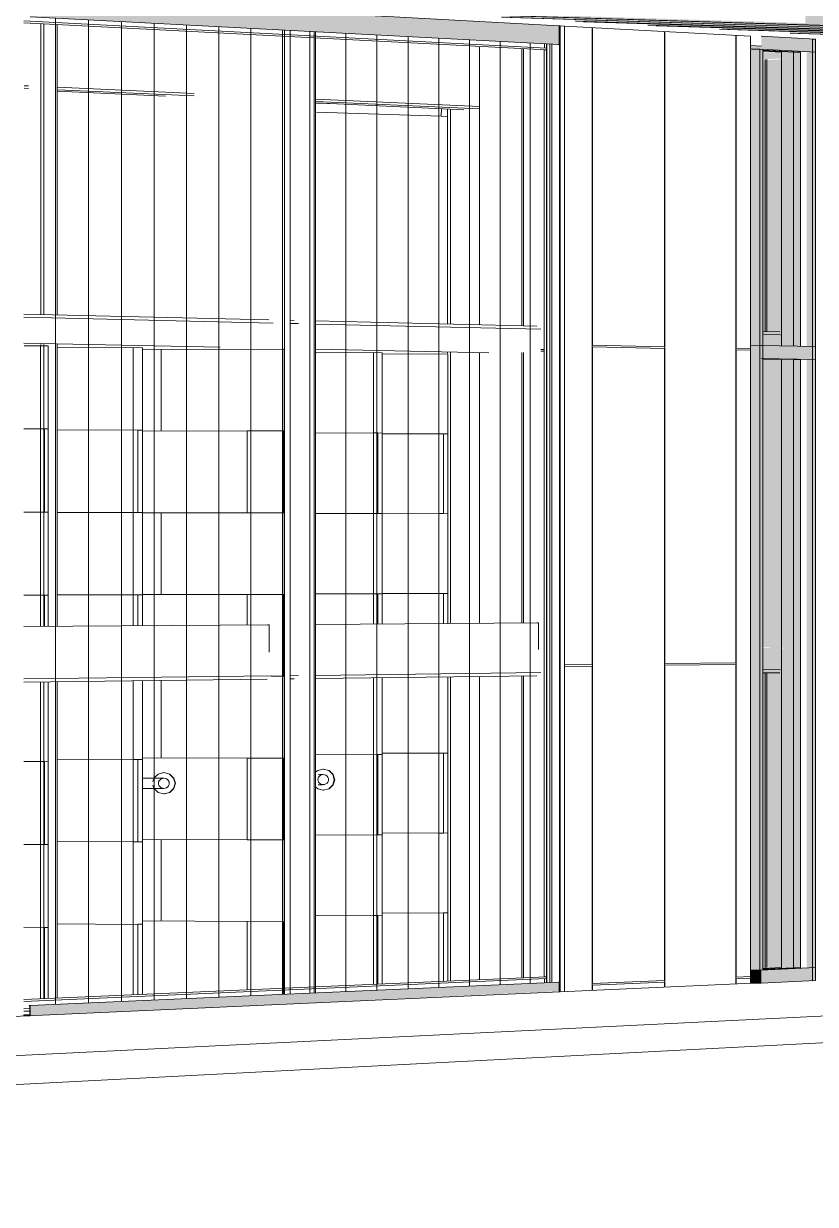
# Model space of a CAD drawing. Header units: inches. Extents: x -2804 to 58974, y -36095 to 66.
# Drawn here: x 58960.19397 to 58960.22148, y 65.97738 to 66.01842 of the extents above; entities that cross this region are included whole.
import ezdxf

# ---------------------------------------------------------------- set-up
doc = ezdxf.new("R2010")
doc.units = ezdxf.units.IN
doc.header["$MEASUREMENT"] = 0
for name, color, linetype, lineweight in [('A-CLNG', 13, 'Continuous', 13), ('A-FLOR', 192, 'Continuous', 13), ('A-GLAZ-CURT', 52, 'Continuous', 9), ('A-GLAZ-CWMG', 51, 'Continuous', 9), ('A-WALL', 113, 'Continuous', 13), ('A-WALL-PATT', 111, 'Continuous', 13), ('Conc', 7, 'Continuous', 9), ('I-WALL', 2, 'Continuous', 13), ('L-SITE-WALL', 31, 'Continuous', 13), ('Q-SPCQ', 91, 'Continuous', 9), ('S-BEAM', 12, 'Continuous', 9), ('S-COLS', 52, 'Continuous', 9)]:
    doc.layers.add(name, color=color, linetype=linetype, lineweight=lineweight)

# ---------------------------------------------------------------- blocks, each defined once
blk = doc.blocks.new('FP_58-Looking North East Copy 1')
at = {"layer": 'A-WALL-PATT', "lineweight": 9}
for p, q in [((31214.289862, 65.996148), (31214.289862, 66.018283)), ((31214.289875, 66.007244), (31214.289875, 66.018283)), ((31214.292381, 66.00719), (31214.292381, 66.018146)), ((31214.292393, 65.996177), (31214.292393, 66.018145)), ((31214.294862, 65.996205), (31214.294862, 66.01801)), ((31214.294875, 66.007136), (31214.294875, 66.01801)), ((31214.292381, 66.00719), (31214.289875, 66.007244)), ((31214.289875, 65.985052), (31214.289875, 66.007187)), ((31214.292381, 66.007133), (31214.289875, 66.007187)), ((31214.292381, 65.985164), (31214.292381, 66.007133)), ((31214.295362, 66.007125), (31214.294875, 66.007136)), ((31214.294875, 65.985275), (31214.294875, 66.007079)), ((31214.295362, 66.007069), (31214.294875, 66.007079)), ((31214.294862, 65.996205), (31214.292393, 65.996177)), ((31214.289862, 65.996148), (31214.288907, 65.996137)), ((31214.288907, 65.996079), (31214.289862, 65.99609)), ((31214.289862, 65.984994), (31214.289862, 65.99609)), ((31214.292393, 65.99612), (31214.294862, 65.996149)), ((31214.292393, 65.985107), (31214.292393, 65.99612)), ((31214.294862, 65.985218), (31214.294862, 65.996149)), ((31214.289875, 65.985052), (31214.292381, 65.985164)), ((31214.289875, 65.984995), (31214.292381, 65.985107)), ((31214.292381, 65.984936), (31214.292381, 65.985107)), ((31214.292393, 65.984936), (31214.292393, 65.985107)), ((31214.294862, 65.985048), (31214.294862, 65.985218)), ((31214.294875, 65.985275), (31214.295362, 65.985297)), ((31214.295362, 65.98524), (31214.294875, 65.985219)), ((31214.294875, 65.985049), (31214.294875, 65.985219)), ((31214.289862, 65.984821), (31214.289862, 65.984994)), ((31214.289875, 65.984822), (31214.289875, 65.984995))]:
    blk.add_line(p, q, dxfattribs=at)
blk = doc.blocks.new('FP_59-Looking North East Copy 1')
at = {"layer": 'A-WALL-PATT', "lineweight": 9}
for p, q in [((31214.287419, 66.007921), (31214.287419, 66.017553)), ((31214.28748, 66.007919), (31214.28748, 66.01755)), ((31214.287419, 65.997588), (31214.287419, 66.006989)), ((31214.28748, 65.997588), (31214.28748, 66.006989)), ((31214.288197, 66.00709), (31214.288083, 66.00709)), ((31214.288197, 66.007032), (31214.288083, 66.007032)), ((31214.287419, 65.985251), (31214.287419, 65.995745)), ((31214.28748, 65.985254), (31214.28748, 65.995746))]:
    blk.add_line(p, q, dxfattribs=at)
blk = doc.blocks.new('FP_78-Looking North East Copy 1')
at = {"layer": 'A-WALL-PATT', "lineweight": 9}
for p, q in [((31214.295877, 66.017176), (31214.295877, 66.007722)), ((31214.295937, 66.007721), (31214.295937, 66.017177)), ((31214.295877, 65.995852), (31214.295877, 65.985584)), ((31214.295937, 65.985618), (31214.295937, 65.995852))]:
    blk.add_line(p, q, dxfattribs=at)
blk = doc.blocks.new('FP_79-Looking North East Copy 1')
at = {"layer": 'A-WALL-PATT', "lineweight": 9}
for p, q in [((31214.271216, 65.984329), (31214.271216, 66.018614)), ((31214.272367, 65.98438), (31214.272367, 66.018554)), ((31214.273509, 65.984431), (31214.273509, 66.018493)), ((31214.274645, 65.984481), (31214.274645, 66.018434)), ((31214.275772, 65.984531), (31214.275772, 66.018374)), ((31214.276893, 65.984581), (31214.276893, 66.018315)), ((31214.278007, 65.98463), (31214.278007, 66.018257)), ((31214.279113, 65.984679), (31214.279113, 66.018198)), ((31214.280213, 65.984728), (31214.280213, 66.01814)), ((31214.281305, 65.984776), (31214.281305, 66.018083)), ((31214.28239, 65.984824), (31214.28239, 66.018026)), ((31214.283469, 65.984872), (31214.283469, 66.017969)), ((31214.284541, 65.98492), (31214.284541, 66.017913)), ((31214.285606, 65.984967), (31214.285606, 66.017856)), ((31214.286665, 65.985014), (31214.286665, 66.017801)), ((31214.287717, 65.98506), (31214.287717, 66.017745))]:
    blk.add_line(p, q, dxfattribs=at)
blk = doc.blocks.new('FP_82-Looking North East Copy 1')
at = {"layer": 'A-WALL-PATT', "color": 253, "lineweight": 9}
for p, q in [((31214.274892, 66.004258), (31214.274892, 66.007097)), ((31214.277885, 66.007106), (31214.277885, 66.007106)), ((31214.274251, 66.004257), (31214.277885, 66.004264)), ((31214.277885, 66.004264), (31214.279121, 66.004266)), ((31214.277885, 66.001421), (31214.277885, 66.004264)), ((31214.277885, 66.004264), (31214.277885, 66.004264)), ((31214.274251, 66.001419), (31214.277885, 66.001421)), ((31214.274892, 65.998581), (31214.274892, 66.001419)), ((31214.277885, 66.001421), (31214.279121, 66.001422)), ((31214.277885, 66.001421), (31214.277885, 66.001421)), ((31214.274251, 65.998581), (31214.277885, 65.998579)), ((31214.277885, 65.997519), (31214.277885, 65.998579)), ((31214.277885, 65.998579), (31214.279121, 65.998578)), ((31214.277885, 65.998579), (31214.277885, 65.998579)), ((31214.274892, 65.992903), (31214.274892, 65.995587)), ((31214.278721, 65.995735), (31214.279121, 65.995734)), ((31214.274251, 65.992905), (31214.277885, 65.992894)), ((31214.277885, 65.990051), (31214.277885, 65.992894)), ((31214.277885, 65.992894), (31214.279121, 65.99289)), ((31214.277885, 65.992894), (31214.277885, 65.992894)), ((31214.274251, 65.990067), (31214.277885, 65.990051)), ((31214.274892, 65.987226), (31214.274892, 65.990064)), ((31214.277885, 65.990051), (31214.279121, 65.990045)), ((31214.277885, 65.990051), (31214.277885, 65.990051)), ((31214.274251, 65.987229), (31214.277885, 65.987208)), ((31214.277885, 65.984835), (31214.277885, 65.987208)), ((31214.277885, 65.987208), (31214.279121, 65.987201)), ((31214.277885, 65.987208), (31214.277885, 65.987208))]:
    blk.add_line(p, q, dxfattribs=at)
blk = doc.blocks.new('FP_83-Looking North East Copy 1')
at = {"layer": 'A-WALL-PATT', "color": 253, "lineweight": 9}
for p, q in [((31214.279121, 66.004266), (31214.279151, 66.004266)), ((31214.279151, 66.001422), (31214.279151, 66.004266)), ((31214.279151, 66.004266), (31214.279181, 66.004266)), ((31214.279151, 66.004266), (31214.279151, 66.004266)), ((31214.279121, 66.001422), (31214.279151, 66.001422)), ((31214.279151, 66.001422), (31214.279181, 66.001422)), ((31214.279151, 66.001422), (31214.279151, 66.001422)), ((31214.279121, 65.998578), (31214.279151, 65.998578)), ((31214.279151, 65.995734), (31214.279151, 65.998578)), ((31214.279151, 65.998578), (31214.279181, 65.998578)), ((31214.279151, 65.998578), (31214.279151, 65.998578)), ((31214.279121, 65.995734), (31214.279151, 65.995734)), ((31214.279151, 65.995734), (31214.279181, 65.995734)), ((31214.279151, 65.995734), (31214.279151, 65.995734)), ((31214.279121, 65.99289), (31214.279151, 65.99289)), ((31214.279151, 65.99289), (31214.279181, 65.992891)), ((31214.279151, 65.990046), (31214.279151, 65.99289)), ((31214.279151, 65.99289), (31214.279151, 65.99289)), ((31214.279121, 65.990045), (31214.279151, 65.990046)), ((31214.279151, 65.990046), (31214.279181, 65.990047)), ((31214.279151, 65.990046), (31214.279151, 65.990046)), ((31214.279121, 65.987201), (31214.279151, 65.987202)), ((31214.279151, 65.987202), (31214.279181, 65.987203)), ((31214.279151, 65.984681), (31214.279151, 65.987202)), ((31214.279151, 65.987202), (31214.279151, 65.987202))]:
    blk.add_line(p, q, dxfattribs=at)
blk = doc.blocks.new('FP_84-Looking North East Copy 1')
at = {"layer": 'A-WALL-PATT', "color": 253, "lineweight": 9}
for p, q in [((31214.270126, 66.004334), (31214.270701, 66.004335)), ((31214.270126, 66.001445), (31214.270701, 66.001445)), ((31214.270126, 65.998555), (31214.270701, 65.998555)), ((31214.270126, 65.992776), (31214.270701, 65.992774)), ((31214.270126, 65.989887), (31214.270701, 65.989884)), ((31214.270126, 65.986997), (31214.270701, 65.986994))]:
    blk.add_line(p, q, dxfattribs=at)
blk = doc.blocks.new('FP_85-Looking North East Copy 1')
at = {"layer": 'A-WALL-PATT', "color": 253, "lineweight": 9}
for p, q in [((31214.270701, 66.004335), (31214.270833, 66.004334)), ((31214.270833, 66.001445), (31214.270833, 66.004334)), ((31214.270833, 66.004334), (31214.270966, 66.004332)), ((31214.270833, 66.004334), (31214.270833, 66.004334)), ((31214.270701, 66.001445), (31214.270833, 66.001445)), ((31214.270833, 66.001445), (31214.270966, 66.001444)), ((31214.270833, 66.001445), (31214.270833, 66.001445)), ((31214.270701, 65.998555), (31214.270833, 65.998555)), ((31214.270833, 65.998555), (31214.270966, 65.998556)), ((31214.270833, 65.997469), (31214.270833, 65.998555)), ((31214.270833, 65.998555), (31214.270833, 65.998555)), ((31214.270701, 65.992774), (31214.270833, 65.992777)), ((31214.270833, 65.992777), (31214.270966, 65.99278)), ((31214.270833, 65.989888), (31214.270833, 65.992777)), ((31214.270833, 65.992777), (31214.270833, 65.992777)), ((31214.270701, 65.989884), (31214.270833, 65.989888)), ((31214.270833, 65.989888), (31214.270966, 65.989892)), ((31214.270833, 65.989888), (31214.270833, 65.989888)), ((31214.270701, 65.986994), (31214.270833, 65.986999)), ((31214.270833, 65.986999), (31214.270966, 65.987004)), ((31214.270833, 65.984526), (31214.270833, 65.986999)), ((31214.270833, 65.986999), (31214.270833, 65.986999))]:
    blk.add_line(p, q, dxfattribs=at)
blk = doc.blocks.new('FP_86-Looking North East Copy 1')
at = {"layer": 'A-WALL-PATT', "color": 253, "lineweight": 9}
for p, q in [((31214.271292, 66.004291), (31214.27392, 66.004296)), ((31214.271292, 66.00143), (31214.27392, 66.001432)), ((31214.271292, 65.99857), (31214.27392, 65.998568)), ((31214.271292, 65.992849), (31214.27392, 65.99284)), ((31214.271292, 65.989988), (31214.27392, 65.989976)), ((31214.271292, 65.987128), (31214.27392, 65.987112))]:
    blk.add_line(p, q, dxfattribs=at)
blk = doc.blocks.new('FP_87-Looking North East Copy 1')
at = {"layer": 'A-WALL-PATT', "color": 253, "lineweight": 9}
for p, q in [((31214.27392, 66.004296), (31214.274081, 66.004294)), ((31214.274081, 66.001431), (31214.274081, 66.004294)), ((31214.274081, 66.004294), (31214.274241, 66.004292)), ((31214.274081, 66.004294), (31214.274081, 66.004294)), ((31214.27392, 66.001432), (31214.274081, 66.001431)), ((31214.274081, 66.001431), (31214.274241, 66.001431)), ((31214.274081, 66.001431), (31214.274081, 66.001431)), ((31214.27392, 65.998568), (31214.274081, 65.998569)), ((31214.274081, 65.997492), (31214.274081, 65.998569)), ((31214.274081, 65.998569), (31214.274241, 65.998569)), ((31214.274081, 65.998569), (31214.274081, 65.998569)), ((31214.27392, 65.99284), (31214.274081, 65.992843)), ((31214.274081, 65.992843), (31214.274241, 65.992847)), ((31214.274081, 65.989981), (31214.274081, 65.992843)), ((31214.274081, 65.992843), (31214.274081, 65.992843)), ((31214.27392, 65.989976), (31214.274081, 65.989981)), ((31214.274081, 65.989981), (31214.274241, 65.989985)), ((31214.274081, 65.989981), (31214.274081, 65.989981)), ((31214.27392, 65.987112), (31214.274081, 65.987118)), ((31214.274081, 65.987118), (31214.274241, 65.987124)), ((31214.274081, 65.984668), (31214.274081, 65.987118)), ((31214.274081, 65.987118), (31214.274081, 65.987118))]:
    blk.add_line(p, q, dxfattribs=at)
blk = doc.blocks.new('FP_88-Looking North East Copy 1')
at = {"layer": 'A-WALL-PATT', "color": 253, "lineweight": 9}
for p, q in [((31214.280271, 66.00419), (31214.282264, 66.004194)), ((31214.280271, 66.001397), (31214.282264, 66.001398)), ((31214.280271, 65.998603), (31214.282264, 65.998602)), ((31214.280271, 65.993017), (31214.282264, 65.99301)), ((31214.280271, 65.990223), (31214.282264, 65.990215)), ((31214.280271, 65.98743), (31214.282264, 65.987419))]:
    blk.add_line(p, q, dxfattribs=at)
blk = doc.blocks.new('FP_89-Looking North East Copy 1')
at = {"layer": 'A-WALL-PATT', "color": 253, "lineweight": 9}
for p, q in [((31214.282264, 66.004194), (31214.282418, 66.004192)), ((31214.282418, 66.001397), (31214.282418, 66.004192)), ((31214.282418, 66.004192), (31214.282571, 66.00419)), ((31214.282418, 66.004192), (31214.282418, 66.004192)), ((31214.282264, 66.001398), (31214.282418, 66.001397)), ((31214.282418, 66.001397), (31214.282571, 66.001397)), ((31214.282418, 66.001397), (31214.282418, 66.001397)), ((31214.282264, 65.998602), (31214.282418, 65.998603)), ((31214.282418, 65.997552), (31214.282418, 65.998603)), ((31214.282418, 65.998603), (31214.282571, 65.998603)), ((31214.282418, 65.998603), (31214.282418, 65.998603)), ((31214.282264, 65.99301), (31214.282418, 65.993014)), ((31214.282418, 65.993014), (31214.282571, 65.993017)), ((31214.282418, 65.990219), (31214.282418, 65.993014)), ((31214.282418, 65.993014), (31214.282418, 65.993014)), ((31214.282264, 65.990215), (31214.282418, 65.990219)), ((31214.282418, 65.990219), (31214.282571, 65.990223)), ((31214.282418, 65.990219), (31214.282418, 65.990219)), ((31214.282264, 65.987419), (31214.282418, 65.987424)), ((31214.282418, 65.987424), (31214.282571, 65.98743)), ((31214.282418, 65.985032), (31214.282418, 65.987424)), ((31214.282418, 65.987424), (31214.282418, 65.987424))]:
    blk.add_line(p, q, dxfattribs=at)
blk = doc.blocks.new('FP_90-Looking North East Copy 1')
at = {"layer": 'A-WALL-PATT', "color": 253, "lineweight": 9}
for p, q in [((31214.282578, 66.004162), (31214.284545, 66.004166)), ((31214.282578, 66.001387), (31214.284545, 66.001389)), ((31214.282578, 65.998613), (31214.284545, 65.998611)), ((31214.282578, 65.993063), (31214.284545, 65.993057)), ((31214.282578, 65.990288), (31214.284545, 65.99028)), ((31214.282578, 65.987514), (31214.284545, 65.987502))]:
    blk.add_line(p, q, dxfattribs=at)
blk = doc.blocks.new('FP_91-Looking North East Copy 1')
at = {"layer": 'A-WALL-PATT', "color": 253, "lineweight": 9}
for p, q in [((31214.284545, 66.004166), (31214.284696, 66.004164)), ((31214.284696, 66.001388), (31214.284696, 66.004164)), ((31214.284696, 66.004164), (31214.284847, 66.004162)), ((31214.284696, 66.004164), (31214.284696, 66.004164)), ((31214.284545, 66.001389), (31214.284696, 66.001388)), ((31214.284696, 66.001388), (31214.284847, 66.001387)), ((31214.284696, 66.001388), (31214.284696, 66.001388)), ((31214.284545, 65.998611), (31214.284696, 65.998612)), ((31214.284696, 65.998612), (31214.284847, 65.998613)), ((31214.284696, 65.997568), (31214.284696, 65.998612)), ((31214.284696, 65.998612), (31214.284696, 65.998612)), ((31214.284545, 65.993057), (31214.284696, 65.99306)), ((31214.284696, 65.99306), (31214.284847, 65.993063)), ((31214.284696, 65.990284), (31214.284696, 65.99306)), ((31214.284696, 65.99306), (31214.284696, 65.99306)), ((31214.284545, 65.99028), (31214.284696, 65.990284)), ((31214.284696, 65.990284), (31214.284847, 65.990288)), ((31214.284696, 65.990284), (31214.284696, 65.990284)), ((31214.284545, 65.987502), (31214.284696, 65.987508)), ((31214.284696, 65.987508), (31214.284847, 65.987514)), ((31214.284696, 65.985132), (31214.284696, 65.987508)), ((31214.284696, 65.987508), (31214.284696, 65.987508))]:
    blk.add_line(p, q, dxfattribs=at)

msp = doc.modelspace()

# ---------------------------------------------------------------- hatches: boundary and pattern name
at = {"layer": 'A-GLAZ-CURT', "transparency": 33554458}
h = msp.add_hatch(color=256, dxfattribs=at)
h.paths.add_polyline_path([(58960.220383, 66.007221), (58960.220383, 66.007602), (58960.2203, 66.007604), (58960.2203, 66.007223)], flags=0)
h.paths.add_polyline_path([(58960.220377, 66.017202), (58960.220383, 66.017223), (58960.220401, 66.017421), (58960.220958, 66.017432), (58960.21965, 66.017501), (58960.219653, 66.017461), (58960.2203, 66.017421), (58960.2203, 66.017206)], flags=0)
for points in [[(58960.219656, 66.017176), (58960.2203, 66.017209), (58960.2203, 66.017426), (58960.219653, 66.017429), (58960.219653, 66.017217)], [(58960.220958, 66.007208), (58960.220958, 66.017425), (58960.220383, 66.017421), (58960.220361, 66.017187), (58960.220339, 66.017181), (58960.219656, 66.017147), (58960.219656, 66.007724), (58960.220246, 66.00771), (58960.220383, 66.007602), (58960.220383, 66.007221)], [(58960.2203, 66.007223), (58960.2203, 66.007604), (58960.220383, 66.007602), (58960.220246, 66.00771), (58960.219653, 66.007724), (58960.219653, 66.007237), (58960.219715, 66.007236)], [(58960.219656, 65.985581), (58960.220958, 65.985614), (58960.220958, 66.006745), (58960.219656, 66.006744), (58960.219656, 65.996754), (58960.220378, 65.99673), (58960.220383, 65.996711), (58960.220383, 65.995966), (58960.220246, 65.995858), (58960.219656, 65.995851), (58960.219656, 65.985607)], [(58960.219653, 65.995851), (58960.220246, 65.995858), (58960.220383, 65.995966), (58960.2203, 65.995965), (58960.2203, 65.99671), (58960.220367, 65.996741), (58960.220339, 65.996753), (58960.219653, 65.996723), (58960.219653, 65.995957)]]:
    msp.add_hatch(color=256, dxfattribs=at).paths.add_polyline_path(points, flags=0)
h = msp.add_hatch(color=256, dxfattribs=at)
h.paths.add_polyline_path([(58960.21965, 65.985547), (58960.220958, 65.98561), (58960.220242, 65.985607), (58960.219653, 65.985581)], flags=0)
h.paths.add_polyline_path([(58960.2203, 65.995965), (58960.220383, 65.995966), (58960.220383, 65.996711), (58960.2203, 65.99671)], flags=0)
h.paths.add_polyline_path([(58960.220401, 66.006744), (58960.220958, 66.006748), (58960.220242, 66.006747)], flags=0)
at = {"layer": 'A-GLAZ-CWMG', "lineweight": 5}
for points in [[(58960.212572, 66.017693), (58960.212572, 66.018347), (58960.194199, 66.019331), (58960.194199, 66.01866), (58960.212066, 66.017719)], [(58960.221376, 66.017435), (58960.221376, 66.017885), (58960.219598, 66.017982), (58960.219598, 66.01753), (58960.221174, 66.017446)], [(58960.219219, 66.007012), (58960.219547, 66.007013), (58960.219547, 66.017532), (58960.219219, 66.017529), (58960.219219, 66.007013)], [(58960.219648, 66.007011), (58960.219648, 66.017527), (58960.219547, 66.017506), (58960.219547, 66.007013)], [(58960.221477, 66.006972), (58960.221477, 66.017879), (58960.221376, 66.017885), (58960.221376, 66.006974)], [(58960.221376, 66.007199), (58960.221376, 66.017429), (58960.221175, 66.017421), (58960.221175, 66.007203)], [(58960.219547, 65.985522), (58960.219547, 66.007013), (58960.219219, 66.007012), (58960.219227, 65.985524)], [(58960.219547, 65.985522), (58960.219648, 65.985547), (58960.219648, 66.007011), (58960.219547, 66.00701), (58960.219547, 65.985529)], [(58960.221376, 66.006749), (58960.221376, 66.007199), (58960.219648, 66.007226), (58960.219648, 66.006785), (58960.221174, 66.006753)], [(58960.221376, 65.985152), (58960.221477, 65.985173), (58960.221477, 66.006972), (58960.221376, 66.006971), (58960.221376, 65.985159)], [(58960.221376, 65.985607), (58960.221376, 66.006747), (58960.221175, 66.006744), (58960.221175, 65.985609)], [(58960.219547, 65.985069), (58960.219598, 65.985072), (58960.219598, 65.985524), (58960.219547, 65.985522), (58960.219547, 65.98516)], [(58960.219598, 65.985072), (58960.221376, 65.985169), (58960.221376, 65.985602), (58960.219598, 65.985522), (58960.219598, 65.98516)], [(58960.194199, 65.983936), (58960.212572, 65.984786), (58960.212572, 65.985105), (58960.194199, 65.98429), (58960.194199, 65.983942)], [(58960.212745, 65.984777), (58960.212745, 65.984778), (58960.212723, 65.984778)], [(58960.194199, 65.983936), (58960.194183, 65.983951), (58960.19397, 65.983938)]]:
    msp.add_hatch(color=256, dxfattribs=at).paths.add_polyline_path(points, flags=0)
at = {"layer": 'A-GLAZ-CWMG'}
msp.add_hatch(color=256, dxfattribs=at).paths.add_polyline_path([(58960.219547, 65.985069), (58960.219547, 65.985522), (58960.219219, 65.985522), (58960.219219, 65.985071)], flags=0)
at = {"layer": 'S-BEAM', "lineweight": 5}
h = msp.add_hatch(color=256, dxfattribs=at)
h.paths.add_polyline_path([(58960.237636, 66.016318), (58960.237636, 66.016506), (58960.237118, 66.016504), (58960.237118, 66.016345)], flags=0)
h.paths.add_polyline_path([(58960.240891, 66.016371), (58960.240891, 66.016488), (58960.238713, 66.016599), (58960.238713, 66.016511), (58960.240381, 66.016398)], flags=0)
h.paths.add_polyline_path([(58960.219602, 66.01753), (58960.219602, 66.017629), (58960.219222, 66.017649), (58960.219231, 66.01753), (58960.219551, 66.017532)], flags=0)
h.paths.add_polyline_path([(58960.193537, 66.01902), (58960.193537, 66.019026), (58960.19188, 66.019108)], flags=0)
h.paths.add_polyline_path([(58960.178185, 66.019737), (58960.178185, 66.019848), (58960.17777, 66.019864), (58960.177783, 66.019737), (58960.17812, 66.01974)], flags=0)
h.paths.add_polyline_path([(58960.017815, 66.028282), (58960.017815, 66.028442), (58960.017207, 66.028474), (58960.017207, 66.028282), (58960.017683, 66.028289)], flags=0)
for points in [[(58960.223377, 66.018311), (58960.223456, 66.020074), (58960.221214, 66.020142), (58960.221124, 66.018439), (58960.207974, 66.018845), (58960.207974, 66.018788), (58960.222603, 66.018335)], [(58960.225879, 66.018171), (58960.225956, 66.01992), (58960.223749, 66.019987), (58960.223674, 66.018296), (58960.210575, 66.018701), (58960.210575, 66.018644), (58960.223752, 66.018236)], [(58960.228342, 66.018032), (58960.228419, 66.019768), (58960.226245, 66.019834), (58960.226171, 66.018155), (58960.213116, 66.018559), (58960.213116, 66.018503), (58960.228224, 66.018035)], [(58960.230768, 66.017895), (58960.230844, 66.019618), (58960.228704, 66.019683), (58960.22863, 66.018016), (58960.215778, 66.018415), (58960.215778, 66.01836), (58960.228707, 66.017959)], [(58960.233157, 66.017761), (58960.233233, 66.019471), (58960.231125, 66.019535), (58960.231051, 66.01788), (58960.218264, 66.018277), (58960.218264, 66.018223), (58960.231406, 66.017815)], [(58960.235511, 66.017628), (58960.235587, 66.019325), (58960.233509, 66.019388), (58960.233436, 66.017746), (58960.220597, 66.018144), (58960.220597, 66.018091), (58960.233512, 66.01769)]]:
    msp.add_hatch(color=256, dxfattribs=at).paths.add_polyline_path(points, flags=0)

# ---------------------------------------------------------------- linework, layer by layer
at = {"layer": 'A-CLNG'}
msp.add_line((58960.219601, 66.017637), (58960.21922, 66.017658), dxfattribs=at)
at = {"layer": 'A-FLOR', "color": 252}
for p, q in [((58960.193971, 65.984181), (58960.194185, 65.984191)), ((58960.194185, 65.9841), (58960.193971, 65.98409))]:
    msp.add_line(p, q, dxfattribs=at)
at = {"layer": 'A-GLAZ-CURT'}
for p, q in [((58960.220958, 66.017432), (58960.21965, 66.017501)), ((58960.219651, 66.017486), (58960.220718, 66.01743)), ((58960.220718, 66.01743), (58960.220958, 66.017432)), ((58960.220718, 66.01743), (58960.220718, 66.007213)), ((58960.220958, 66.007208), (58960.220958, 66.017432)), ((58960.220958, 66.006748), (58960.21965, 66.006775)), ((58960.219651, 66.006769), (58960.220718, 66.006747)), ((58960.220718, 66.006747), (58960.220958, 66.006748)), ((58960.220718, 66.006747), (58960.220718, 65.985606)), ((58960.220958, 65.985605), (58960.220958, 66.006748)), ((58960.21965, 65.985547), (58960.220958, 65.985605)), ((58960.220718, 65.985606), (58960.219651, 65.98556)), ((58960.220718, 65.985606), (58960.220958, 65.985605))]:
    msp.add_line(p, q, dxfattribs=at)
at = {"layer": 'A-GLAZ-CWMG'}
for p, q in [((58960.212572, 66.018347), (58960.194199, 66.01935)), ((58960.212139, 66.017565), (58960.193971, 66.018514)), ((58960.212139, 66.017507), (58960.193971, 66.018453)), ((58960.212572, 66.017693), (58960.194199, 66.01866)), ((58960.212572, 66.018347), (58960.212572, 66.017693)), ((58960.212583, 66.018344), (58960.212614, 66.018344)), ((58960.212583, 65.984771), (58960.212583, 66.018344)), ((58960.212614, 66.018344), (58960.212764, 66.018336)), ((58960.212614, 65.984771), (58960.212614, 66.018344)), ((58960.212764, 65.984777), (58960.212764, 66.018336)), ((58960.221477, 66.017879), (58960.219598, 66.017982)), ((58960.212068, 66.017719), (58960.212068, 66.017569)), ((58960.212139, 65.985085), (58960.212139, 66.017716)), ((58960.212139, 66.017565), (58960.212139, 66.017507)), ((58960.212152, 65.985086), (58960.212152, 66.017715)), ((58960.212256, 65.985091), (58960.212256, 66.01771)), ((58960.212572, 66.017693), (58960.212542, 66.017692)), ((58960.219231, 66.01753), (58960.219547, 66.017532)), ((58960.219231, 66.01753), (58960.219547, 66.017532)), ((58960.219547, 66.017532), (58960.219648, 66.017527)), ((58960.219547, 66.017532), (58960.219547, 66.007013)), ((58960.219547, 66.017532), (58960.219648, 66.017527)), ((58960.219547, 66.017532), (58960.219547, 66.007239)), ((58960.219598, 66.01753), (58960.221477, 66.017429)), ((58960.219648, 66.007011), (58960.219648, 66.017527)), ((58960.219648, 66.007237), (58960.219648, 66.017527)), ((58960.221376, 66.017885), (58960.221477, 66.017879)), ((58960.221376, 66.017885), (58960.221376, 66.006974)), ((58960.221477, 66.006972), (58960.221477, 66.017879)), ((58960.221477, 66.017879), (58960.221477, 66.017429)), ((58960.212052, 65.985286), (58960.212052, 66.017512)), ((58960.212139, 66.017507), (58960.212052, 66.017507)), ((58960.219653, 66.017461), (58960.2203, 66.017426)), ((58960.2203, 66.017426), (58960.2203, 66.007223)), ((58960.219547, 66.007239), (58960.219231, 66.007238)), ((58960.219648, 66.007237), (58960.219547, 66.007239)), ((58960.219547, 66.007013), (58960.219547, 65.985522)), ((58960.221477, 66.007197), (58960.219598, 66.007238)), ((58960.219648, 65.985526), (58960.219648, 66.007011)), ((58960.221376, 66.006974), (58960.221376, 65.985152)), ((58960.221477, 66.007197), (58960.221477, 66.006747)), ((58960.221477, 65.985157), (58960.221477, 66.006972)), ((58960.219598, 66.006786), (58960.221477, 66.006747)), ((58960.219653, 66.006759), (58960.2203, 66.006746)), ((58960.2203, 66.006761), (58960.2203, 65.985609)), ((58960.219547, 65.985522), (58960.219231, 65.985524)), ((58960.219547, 65.985522), (58960.219231, 65.985524)), ((58960.219648, 65.985526), (58960.219547, 65.985522)), ((58960.219598, 65.985524), (58960.219547, 65.985522)), ((58960.219547, 65.985069), (58960.219547, 65.985522)), ((58960.221477, 65.985607), (58960.219598, 65.985524)), ((58960.2203, 65.985609), (58960.219653, 65.985581)), ((58960.221477, 65.985607), (58960.221477, 65.985157)), ((58960.193971, 65.984495), (58960.212139, 65.985289)), ((58960.193971, 65.984434), (58960.212139, 65.985232)), ((58960.194199, 65.98429), (58960.212572, 65.985105)), ((58960.212052, 65.98529), (58960.212139, 65.985289)), ((58960.212068, 65.985229), (58960.212068, 65.985082)), ((58960.212139, 65.985289), (58960.212139, 65.985232)), ((58960.212542, 65.985105), (58960.212572, 65.985105)), ((58960.212572, 65.985105), (58960.212572, 65.984769)), ((58960.219598, 65.985072), (58960.221477, 65.985157)), ((58960.221477, 65.985157), (58960.221376, 65.985152)), ((58960.212614, 65.984771), (58960.212583, 65.984771)), ((58960.219231, 65.985071), (58960.219547, 65.985069)), ((58960.219547, 65.985069), (58960.219598, 65.985072)), ((58960.194199, 65.98429), (58960.194167, 65.984291)), ((58960.194167, 65.984291), (58960.194167, 65.984275)), ((58960.194199, 65.983936), (58960.194199, 65.98429)), ((58960.194148, 65.983951), (58960.19397, 65.983953)), ((58960.19397, 65.983938), (58960.194199, 65.983936)), ((58960.193971, 65.983969), (58960.194186, 65.983978)), ((58960.194183, 65.983951), (58960.194148, 65.983951)), ((58960.194167, 65.984275), (58960.194183, 65.984275)), ((58960.194183, 65.984275), (58960.194183, 65.983951))]:
    msp.add_line(p, q, dxfattribs=at)
at = {"layer": 'A-WALL'}
for p, q in [((58960.212327, 66.017706), (58960.212327, 65.985094)), ((58960.19397, 65.983943), (58960.194148, 65.983951)), ((58960.194186, 65.983974), (58960.193971, 65.983965))]:
    msp.add_line(p, q, dxfattribs=at)
at = {"layer": 'Conc'}
for p, q in [((58960.270904, 65.985556), (58960.113676, 65.977378)), ((58960.14375, 65.980091), (58960.25045, 65.985338))]:
    msp.add_line(p, q, dxfattribs=at)
at = {"layer": 'I-WALL', "color": 252}
for p, q in [((58960.203037, 65.984682), (58960.203037, 66.018195)), ((58960.203233, 66.018185), (58960.203233, 65.984691)), ((58960.203916, 65.984721), (58960.203916, 66.018149)), ((58960.204111, 66.018138), (58960.204111, 65.98473)), ((58960.194557, 66.007226), (58960.193983, 66.007224)), ((58960.194557, 65.997468), (58960.194557, 66.007226)), ((58960.194557, 66.007226), (58960.194823, 66.00722)), ((58960.194823, 66.00722), (58960.194823, 65.99747)), ((58960.197776, 66.00716), (58960.195149, 66.007151)), ((58960.197776, 65.997491), (58960.197776, 66.00716)), ((58960.197776, 66.00716), (58960.198098, 66.007153)), ((58960.198098, 66.007153), (58960.198098, 65.997493)), ((58960.202978, 66.00711), (58960.198107, 66.007095)), ((58960.202978, 65.984679), (58960.202978, 66.00711)), ((58960.203037, 66.007109), (58960.202978, 66.00711)), ((58960.203037, 66.007109), (58960.203037, 65.984682)), ((58960.206121, 66.00699), (58960.204128, 66.006983)), ((58960.206121, 65.997551), (58960.206121, 66.00699)), ((58960.206121, 66.00699), (58960.206427, 66.006983)), ((58960.206427, 66.006983), (58960.206427, 65.997553)), ((58960.208401, 66.006943), (58960.206435, 66.006937)), ((58960.208401, 65.997567), (58960.208401, 66.006943)), ((58960.208401, 66.006943), (58960.208704, 66.006937)), ((58960.208704, 66.006937), (58960.208704, 65.997569)), ((58960.194557, 65.98452), (58960.194557, 65.995534)), ((58960.194823, 65.995537), (58960.194823, 65.984532)), ((58960.197776, 65.984661), (58960.197776, 65.995574)), ((58960.198098, 65.995578), (58960.198098, 65.984675)), ((58960.206121, 65.985026), (58960.206121, 65.99568)), ((58960.206427, 65.995684), (58960.206427, 65.985039)), ((58960.208401, 65.985125), (58960.208401, 65.995708)), ((58960.208704, 65.995712), (58960.208704, 65.985139))]:
    msp.add_line(p, q, dxfattribs=at)
at = {"layer": 'L-SITE-WALL'}
for p, q in [((58960.219218, 66.017983), (58960.212764, 66.018335)), ((58960.219218, 66.017527), (58960.219218, 66.017983)), ((58960.209804, 66.007955), (58960.209804, 66.017606)), ((58960.219218, 65.985071), (58960.219218, 66.017502)), ((58960.209804, 65.997577), (58960.209804, 66.006984)), ((58960.209804, 65.985187), (58960.209804, 65.995726))]:
    msp.add_line(p, q, dxfattribs=at)
at = {"layer": 'L-SITE-WALL', "color": 250}
msp.add_line((58960.219276, 65.985071), (58960.180562, 65.983316), dxfattribs=at)
at = {"layer": 'Q-SPCQ', "color": 125}
for p, q in [((58960.204368, 65.992506), (58960.204384, 65.992507)), ((58960.198107, 65.992192), (58960.198419, 65.992191)), ((58960.198795, 65.992192), (58960.198835, 65.992193)), ((58960.19883, 65.992385), (58960.198846, 65.992385)), ((58960.204335, 65.992316), (58960.204374, 65.992317)), ((58960.198418, 65.991836), (58960.198107, 65.991838)), ((58960.198458, 65.991955), (58960.198478, 65.991886)), ((58960.198846, 65.991838), (58960.198805, 65.991837)), ((58960.204384, 65.991968), (58960.204345, 65.991967)), ((58960.204405, 65.991779), (58960.20439, 65.991779)), ((58960.198867, 65.991646), (58960.198852, 65.991646))]:
    msp.add_line(p, q, dxfattribs=at)
for points in [[(58960.20438, 65.992506, 0), (58960.204188, 65.992458, 0), (58960.204119, 65.99241, 0)], [(58960.20438, 65.991779, 0), (58960.204572, 65.991827, 0), (58960.204712, 65.991959, 0), (58960.204764, 65.992141, 0), (58960.204712, 65.992323, 0), (58960.204572, 65.992457, 0), (58960.20438, 65.992506, 0)], [(58960.198795, 65.992192, 0), (58960.198778, 65.992192, 0), (58960.198752, 65.992191, 0), (58960.198722, 65.992191, 0), (58960.198658, 65.992191, 0), (58960.198601, 65.992191, 0), (58960.198556, 65.992191, 0), (58960.198486, 65.992191, 0), (58960.198419, 65.992191, 0)], [(58960.198841, 65.992385, 0), (58960.198647, 65.992336, 0), (58960.198504, 65.992201, 0), (58960.198457, 65.992074, 0)], [(58960.198655, 65.992016, 0), (58960.198661, 65.992062, 0), (58960.19868, 65.992105, 0), (58960.198709, 65.992141, 0), (58960.198748, 65.992169, 0), (58960.198793, 65.992187, 0), (58960.198841, 65.992193, 0)], [(58960.198841, 65.991646, 0), (58960.199036, 65.991694, 0), (58960.199179, 65.991829, 0), (58960.199231, 65.992014, 0), (58960.199179, 65.992199, 0), (58960.199036, 65.992335, 0), (58960.198841, 65.992385, 0)], [(58960.198841, 65.992193, 0), (58960.19889, 65.992187, 0), (58960.198935, 65.992169, 0), (58960.198974, 65.99214, 0), (58960.199003, 65.992103, 0), (58960.199022, 65.992061, 0), (58960.199028, 65.992015, 0)], [(58960.199052, 65.992335, 0), (58960.199194, 65.992199, 0), (58960.199247, 65.992014, 0), (58960.199194, 65.99183, 0), (58960.199052, 65.991695, 0), (58960.198869, 65.991646, 0)], [(58960.204334, 65.992316, 0), (58960.204318, 65.992316, 0), (58960.204293, 65.992316, 0), (58960.204264, 65.992316, 0), (58960.2042, 65.992315, 0), (58960.204145, 65.992315, 0)], [(58960.204195, 65.992143, 0), (58960.204202, 65.992188, 0), (58960.20422, 65.99223, 0), (58960.204249, 65.992266, 0), (58960.204288, 65.992294, 0), (58960.204332, 65.992311, 0), (58960.20438, 65.992317, 0)], [(58960.20438, 65.991968, 0), (58960.204332, 65.991974, 0), (58960.204288, 65.991992, 0), (58960.204249, 65.992019, 0), (58960.20422, 65.992056, 0), (58960.204202, 65.992098, 0), (58960.204195, 65.992143, 0)], [(58960.20438, 65.992317, 0), (58960.204428, 65.992311, 0), (58960.204472, 65.992293, 0), (58960.20451, 65.992265, 0), (58960.204539, 65.992229, 0), (58960.204558, 65.992187, 0), (58960.204564, 65.992142, 0)], [(58960.204564, 65.992142, 0), (58960.204558, 65.992097, 0), (58960.204539, 65.992055, 0), (58960.20451, 65.992019, 0), (58960.204472, 65.991991, 0), (58960.204428, 65.991974, 0), (58960.20438, 65.991968, 0)], [(58960.204587, 65.992457, 0), (58960.204728, 65.992324, 0), (58960.204779, 65.992141, 0), (58960.204728, 65.99196, 0), (58960.204587, 65.991827, 0)], [(58960.198805, 65.991837, 0), (58960.198783, 65.991837, 0), (58960.198755, 65.991836, 0), (58960.198725, 65.991836, 0), (58960.198659, 65.991836, 0), (58960.198602, 65.991836, 0), (58960.198557, 65.991836, 0), (58960.198486, 65.991836, 0), (58960.198418, 65.991836, 0)], [(58960.198481, 65.991878, 0), (58960.198504, 65.991832, 0), (58960.198647, 65.991696, 0), (58960.198841, 65.991646, 0)], [(58960.198841, 65.991838, 0), (58960.198793, 65.991844, 0), (58960.198748, 65.991862, 0), (58960.198709, 65.99189, 0), (58960.19868, 65.991927, 0), (58960.198661, 65.99197, 0), (58960.198655, 65.992016, 0)], [(58960.199028, 65.992015, 0), (58960.199022, 65.991969, 0), (58960.199003, 65.991926, 0), (58960.198974, 65.991889, 0), (58960.198935, 65.991861, 0), (58960.19889, 65.991844, 0), (58960.198841, 65.991838, 0)], [(58960.204119, 65.991877, 0), (58960.204188, 65.991828, 0), (58960.20438, 65.991779, 0)], [(58960.204345, 65.991967, 0), (58960.204323, 65.991967, 0), (58960.204296, 65.991966, 0), (58960.204266, 65.991966, 0), (58960.204201, 65.991966, 0), (58960.204146, 65.991966, 0)]]:
    msp.add_polyline3d(points, dxfattribs=at)
at = {"layer": 'S-BEAM'}
for p, q in [((58960.223377, 66.018311), (58960.207974, 66.018788)), ((58960.223664, 66.018295), (58960.208272, 66.018771)), ((58960.225879, 66.018171), (58960.210575, 66.018644)), ((58960.226161, 66.018155), (58960.210869, 66.018628)), ((58960.228342, 66.018032), (58960.213138, 66.018503)), ((58960.22862, 66.018016), (58960.213427, 66.018487)), ((58960.230768, 66.017895), (58960.215662, 66.018364)), ((58960.231042, 66.01788), (58960.215947, 66.018348)), ((58960.233157, 66.017761), (58960.218148, 66.018226)), ((58960.233427, 66.017745), (58960.218429, 66.018211)), ((58960.235511, 66.017628), (58960.220597, 66.018091)), ((58960.235777, 66.017613), (58960.220874, 66.018076)), ((58960.193984, 66.016262), (58960.19414, 66.016255)), ((58960.19414, 66.016171), (58960.193984, 66.016178)), ((58960.195141, 66.016209), (58960.199892, 66.015991)), ((58960.199892, 66.015908), (58960.195141, 66.016125)), ((58960.198893, 66.015901), (58960.195145, 66.016072)), ((58960.204123, 66.015797), (58960.209806, 66.015537)), ((58960.209806, 66.015456), (58960.204123, 66.015715)), ((58960.20926, 66.01543), (58960.204127, 66.015663)), ((58960.204146, 66.015654), (58960.20488, 66.01563)), ((58960.208479, 66.015201), (58960.204146, 66.015342)), ((58960.20849, 66.015465), (58960.208479, 66.015201)), ((58960.208479, 66.015201), (58960.208692, 66.015192)), ((58960.193973, 66.008327), (58960.202493, 66.008127)), ((58960.202637, 66.008013), (58960.193973, 66.008214)), ((58960.203235, 66.008109), (58960.203373, 66.008106)), ((58960.204113, 66.008089), (58960.211799, 66.007908)), ((58960.203516, 66.007993), (58960.203235, 66.007999)), ((58960.211939, 66.007798), (58960.204112, 66.007979)), ((58960.219653, 66.007724), (58960.220246, 66.00771)), ((58960.200793, 66.007175), (58960.19398, 66.007316)), ((58960.22027, 66.007605), (58960.219653, 66.007619)), ((58960.210137, 66.006982), (58960.204119, 66.007107)), ((58960.204112, 65.995766), (58960.211939, 65.995863)), ((58960.219653, 65.995957), (58960.22027, 65.995965)), ((58960.219653, 65.995851), (58960.220246, 65.995858)), ((58960.193973, 65.995642), (58960.202577, 65.995747)), ((58960.193973, 65.995527), (58960.202433, 65.995633)), ((58960.203235, 65.995756), (58960.203516, 65.995759)), ((58960.203235, 65.995643), (58960.203373, 65.995645)), ((58960.204113, 65.995654), (58960.211799, 65.995751))]:
    msp.add_line(p, q, dxfattribs=at)
at = {"layer": 'S-BEAM', "color": 125}
for p, q in [((58960.193973, 65.997464), (58960.202499, 65.997525)), ((58960.202437, 65.997525), (58960.202499, 65.997525)), ((58960.202499, 65.997525), (58960.202499, 65.996577)), ((58960.204113, 65.997536), (58960.211863, 65.997592)), ((58960.211802, 65.997592), (58960.211863, 65.997592)), ((58960.211863, 65.997592), (58960.211863, 65.99667))]:
    msp.add_line(p, q, dxfattribs=at)
at = {"layer": 'S-COLS'}
for p, q in [((58960.194564, 66.018403), (58960.194564, 66.008313)), ((58960.194673, 66.008311), (58960.194673, 66.018404)), ((58960.195138, 66.01838), (58960.195138, 66.0083)), ((58960.208691, 66.015437), (58960.208691, 66.007982)), ((58960.208797, 66.015437), (58960.208797, 66.007979)), ((58960.194564, 66.007272), (58960.194564, 66.007226)), ((58960.194673, 65.997469), (58960.194673, 66.007272)), ((58960.195138, 66.007272), (58960.195138, 65.997472)), ((58960.208691, 66.007013), (58960.208691, 66.006962)), ((58960.208797, 66.00701), (58960.208797, 65.99757)), ((58960.194673, 65.984525), (58960.194673, 65.995535)), ((58960.195138, 65.995541), (58960.195138, 65.984545)), ((58960.208797, 65.995713), (58960.208797, 65.985142))]:
    msp.add_line(p, q, dxfattribs=at)

# ---------------------------------------------------------------- block references
at = {"layer": 'A-GLAZ-CURT'}
msp.add_blockref('FP_79-Looking North East Copy 1', (27745.923856, 0), dxfattribs=at)
at = {"layer": 'I-WALL', "color": 7, "lineweight": 9}
for name in ['FP_82-Looking North East Copy 1', 'FP_84-Looking North East Copy 1', 'FP_85-Looking North East Copy 1', 'FP_86-Looking North East Copy 1', 'FP_87-Looking North East Copy 1', 'FP_83-Looking North East Copy 1', 'FP_88-Looking North East Copy 1', 'FP_89-Looking North East Copy 1', 'FP_90-Looking North East Copy 1', 'FP_91-Looking North East Copy 1']:
    msp.add_blockref(name, (27745.923856, 0), dxfattribs=at)
at = {"layer": 'L-SITE-WALL', "lineweight": 9}
for name in ['FP_58-Looking North East Copy 1', 'FP_59-Looking North East Copy 1', 'FP_78-Looking North East Copy 1']:
    msp.add_blockref(name, (27745.923856, 0), dxfattribs=at)

doc.saveas('drawing.dxf')
